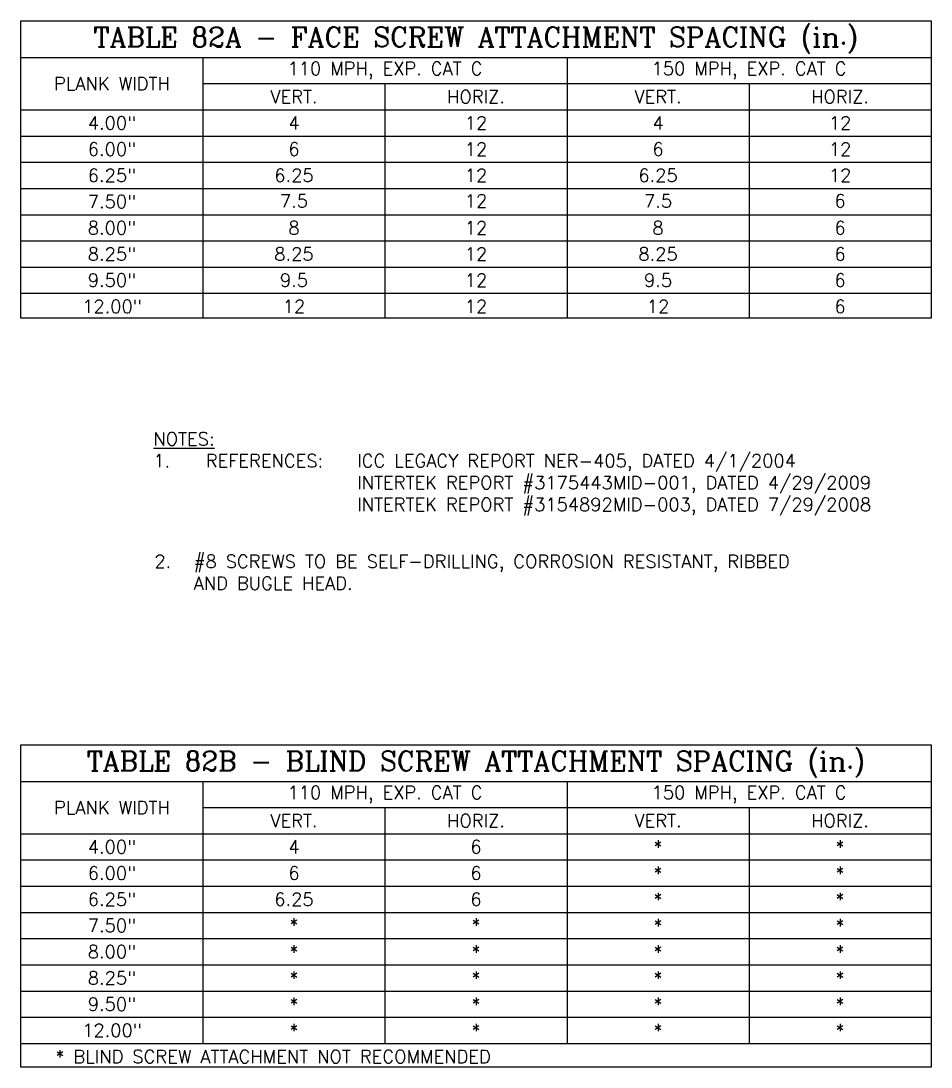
# Model space of a CAD drawing. Header units: inches. Extents: x 588 to 708, y 95 to 206.
# Drawn here: x 638.8 to 708.3, y 125.9 to 205.7 of the extents above; entities that cross this region are included whole.
import ezdxf

# ---------------------------------------------------------------- set-up
doc = ezdxf.new("R2010")
doc.units = ezdxf.units.IN
doc.header["$MEASUREMENT"] = 0
doc.layers.add('LAYER 7', color=7, linetype='Continuous')
doc.styles.add('NOTES', font='simplex.shx', dxfattribs={"height": 1})
doc.styles.add('ROMAN C', font='romanc.shx', dxfattribs={"height": 0.0938})

msp = doc.modelspace()

# ---------------------------------------------------------------- linework, layer by layer
at = {"layer": 'LAYER 7'}
for p, q in [((638.817, 202.895), (708.261, 202.895)), ((652.706, 202.895), (652.706, 182.995)), ((680.483, 202.895), (680.483, 182.995)), ((652.706, 200.895), (708.261, 200.895)), ((666.595, 200.895), (666.595, 182.995)), ((694.372, 200.895), (694.372, 182.995)), ((694.372, 200.895), (694.372, 182.995)), ((638.817, 198.895), (708.261, 198.895)), ((638.817, 196.895), (708.261, 196.895)), ((638.817, 194.895), (708.261, 194.895)), ((638.817, 192.895), (708.261, 192.895)), ((638.817, 190.895), (708.261, 190.895)), ((638.817, 188.895), (708.261, 188.895)), ((638.817, 186.895), (708.261, 186.895)), ((638.817, 184.895), (708.261, 184.895)), ((638.817, 147.659), (708.261, 147.659)), ((652.706, 147.659), (652.706, 127.659)), ((680.483, 147.659), (680.483, 127.659)), ((652.706, 145.659), (708.261, 145.659)), ((666.595, 145.659), (666.595, 127.659)), ((694.372, 145.659), (694.372, 127.659)), ((694.372, 145.659), (694.372, 127.659)), ((638.817, 143.659), (708.261, 143.659)), ((638.817, 141.659), (708.261, 141.659)), ((638.817, 139.659), (708.261, 139.659)), ((638.817, 137.659), (708.261, 137.659)), ((638.817, 135.659), (708.261, 135.659)), ((638.817, 133.659), (708.261, 133.659)), ((638.817, 131.659), (708.261, 131.659)), ((638.817, 129.659), (708.261, 129.659)), ((638.817, 127.659), (708.261, 127.659))]:
    msp.add_line(p, q, dxfattribs=at)
for points in [[(638.817, 205.678), (708.261, 205.678), (708.261, 182.995), (638.817, 182.995)], [(638.817, 150.442), (708.261, 150.442), (708.261, 125.859), (638.817, 125.859)]]:
    msp.add_lwpolyline(points, close=True, dxfattribs=at)

# ---------------------------------------------------------------- texts
for s, width, heights, insert, char_height, attachment_point, style in [('\\A1;TABLE 82A - FACE SCREW ATTACHMENT SPACING (in.){\\L }', 69.03915, [0], (673.539, 205.196), 1.5, 2, 'ROMAN C'), ('\\A1;110 MPH, EXP. CAT C', 19.7885, [0], (666.595, 201.895), 1, 5, 'NOTES'), ('\\A1;150 MPH, EXP. CAT C', 19.7885, [0], (694.372, 201.895), 1, 5, 'NOTES'), ('\\A1;PLANK WIDTH', 19.7885, [0], (645.761, 200.895), 1, 5, 'NOTES'), ('\\A1;VERT.', 19.7885, [0], (659.65, 199.895), 1, 5, 'NOTES'), ('\\A1;HORIZ.', 19.7885, [0], (673.539, 199.895), 1, 5, 'NOTES'), ('\\A1;VERT.', 19.7885, [0], (687.428, 199.895), 1, 5, 'NOTES'), ('\\A1;HORIZ.', 19.7885, [0], (701.317, 199.895), 1, 5, 'NOTES'), ('\\A1;4.00"', 19.7885, [0], (645.761, 197.895), 1, 5, 'NOTES'), ('\\A1;4', 19.7885, [0], (659.65, 197.895), 1, 5, 'NOTES'), ('\\A1;12', 19.7885, [0], (673.539, 197.895), 1, 5, 'NOTES'), ('\\A1;4', 19.7885, [0], (687.428, 197.895), 1, 5, 'NOTES'), ('\\A1;12', 19.7885, [0], (701.317, 197.895), 1, 5, 'NOTES'), ('\\A1;6.00"', 19.7885, [0], (645.761, 195.895), 1, 5, 'NOTES'), ('\\A1;6', 19.7885, [0], (659.65, 195.895), 1, 5, 'NOTES'), ('\\A1;12', 19.7885, [0], (673.539, 195.895), 1, 5, 'NOTES'), ('\\A1;6', 19.7885, [0], (687.428, 195.895), 1, 5, 'NOTES'), ('\\A1;12', 19.7885, [0], (701.317, 195.895), 1, 5, 'NOTES'), ('\\A1;6.25"', 19.7885, [0], (645.761, 193.895), 1, 5, 'NOTES'), ('\\A1;6.25', 19.7885, [0], (659.65, 193.895), 1, 5, 'NOTES'), ('\\A1;12', 19.7885, [0], (673.539, 193.895), 1, 5, 'NOTES'), ('\\A1;6.25', 19.7885, [0], (687.428, 193.895), 1, 5, 'NOTES'), ('\\A1;12', 19.7885, [0], (701.317, 193.895), 1, 5, 'NOTES'), ('\\A1;7.50"', 19.7885, [0], (645.761, 191.895), 1, 5, 'NOTES'), ('\\A1;7.5', 19.7885, [0], (659.65, 191.945), 1, 5, 'NOTES'), ('\\A1;12', 19.7885, [0], (673.539, 191.945), 1, 5, 'NOTES'), ('\\A1;7.5', 19.7885, [0], (687.428, 191.945), 1, 5, 'NOTES'), ('\\A1;6', 19.7885, [0], (701.317, 191.945), 1, 5, 'NOTES'), ('\\A1;8.00"', 19.7885, [0], (645.761, 189.895), 1, 5, 'NOTES'), ('\\A1;8', 19.7885, [0], (659.65, 189.895), 1, 5, 'NOTES'), ('\\A1;12', 19.7885, [0], (673.539, 189.895), 1, 5, 'NOTES'), ('\\A1;8', 19.7885, [0], (687.428, 189.895), 1, 5, 'NOTES'), ('\\A1;6', 19.7885, [0], (701.317, 189.895), 1, 5, 'NOTES'), ('\\A1;8.25"', 19.7885, [0], (645.761, 187.895), 1, 5, 'NOTES'), ('\\A1;8.25', 19.7885, [0], (659.65, 187.895), 1, 5, 'NOTES'), ('\\A1;12', 19.7885, [0], (673.539, 187.895), 1, 5, 'NOTES'), ('\\A1;8.25', 19.7885, [0], (687.428, 187.895), 1, 5, 'NOTES'), ('\\A1;6', 19.7885, [1.494], (701.317, 187.895), 1, 5, 'NOTES'), ('\\A1;9.50"', 19.7885, [0], (645.761, 185.895), 1, 5, 'NOTES'), ('\\A1;9.5', 19.7885, [0], (659.65, 185.895), 1, 5, 'NOTES'), ('\\A1;12', 19.7885, [0], (673.539, 185.895), 1, 5, 'NOTES'), ('\\A1;9.5', 19.7885, [0], (687.428, 185.895), 1, 5, 'NOTES'), ('\\A1;6', 19.7885, [0], (701.317, 185.895), 1, 5, 'NOTES'), ('\\A1;12.00"', 19.7885, [0], (645.761, 183.895), 1, 5, 'NOTES'), ('\\A1;12', 19.7885, [0], (659.65, 183.895), 1, 5, 'NOTES'), ('\\A1;12', 19.7885, [0], (673.539, 183.895), 1, 5, 'NOTES'), ('\\A1;12', 19.7885, [0], (687.428, 183.895), 1, 5, 'NOTES'), ('\\A1;6', 19.7885, [0], (701.317, 183.895), 1, 5, 'NOTES'), ('\\A1;{\\LNOTES:}\\P1.^IREFERENCES:  \\P^I^I         ^I   ', 56.2422, [0], (648.923, 174.286), 1, 1, 'NOTES'), ('\\A1;{\\L\\P}ICC LEGACY REPORT NER-405, DATED 4/1/2004\\PINTERTEK REPORT #3175443MID-001, DATED 4/29/2009\\PINTERTEK REPORT #3154892MID-003, DATED 7/29/2008  \\P^I^I         ^I   ', 56.2422, [0], (664.475, 174.286), 1, 1, 'NOTES'), ('\\A1;\\pi-3,l4,t4;2.^I#8 SCREWS TO BE SELF-DRILLING, CORROSION RESISTANT, RIBBED AND BUGLE HEAD. \\P\\pi0,l0,tz;^I^I         ^I   ', 56.2422, [0], (647.997, 164.943), 1, 1, 'NOTES'), ('\\A1;TABLE 82B - BLIND SCREW ATTACHMENT SPACING (in.){\\L }', 69.03915, [0], (673.539, 149.96), 1.5, 2, 'ROMAN C'), ('\\A1;110 MPH, EXP. CAT C', 19.7885, [0], (666.595, 146.659), 1, 5, 'NOTES'), ('\\A1;150 MPH, EXP. CAT C', 19.7885, [0], (694.372, 146.659), 1, 5, 'NOTES'), ('\\A1;PLANK WIDTH', 19.7885, [0], (645.761, 145.659), 1, 5, 'NOTES'), ('\\A1;VERT.', 19.7885, [0], (659.65, 144.659), 1, 5, 'NOTES'), ('\\A1;HORIZ.', 19.7885, [0], (673.539, 144.659), 1, 5, 'NOTES'), ('\\A1;VERT.', 19.7885, [0], (687.428, 144.659), 1, 5, 'NOTES'), ('\\A1;HORIZ.', 19.7885, [0], (701.317, 144.659), 1, 5, 'NOTES'), ('\\A1;4.00"', 19.7885, [0], (645.761, 142.659), 1, 5, 'NOTES'), ('\\A1;4', 19.7885, [0], (659.65, 142.659), 1, 5, 'NOTES'), ('\\A1;6', 19.7885, [0], (673.539, 142.659), 1, 5, 'NOTES'), ('\\A1;*', 19.7885, [0], (687.428, 142.659), 1, 5, 'NOTES'), ('\\A1;*', 19.7885, [0], (701.317, 142.659), 1, 5, 'NOTES'), ('\\A1;6.00"', 19.7885, [0], (645.761, 140.659), 1, 5, 'NOTES'), ('\\A1;6', 19.7885, [0], (659.65, 140.659), 1, 5, 'NOTES'), ('\\A1;6', 19.7885, [0], (673.539, 140.659), 1, 5, 'NOTES'), ('\\A1;*', 19.7885, [0], (687.428, 140.659), 1, 5, 'NOTES'), ('\\A1;*', 19.7885, [0], (701.317, 140.659), 1, 5, 'NOTES'), ('\\A1;6.25"', 19.7885, [0], (645.761, 138.659), 1, 5, 'NOTES'), ('\\A1;6.25', 19.7885, [0], (659.65, 138.659), 1, 5, 'NOTES'), ('\\A1;6', 19.7885, [0], (673.539, 138.659), 1, 5, 'NOTES'), ('\\A1;*', 19.7885, [0], (687.428, 138.659), 1, 5, 'NOTES'), ('\\A1;*', 19.7885, [0], (701.317, 138.659), 1, 5, 'NOTES'), ('\\A1;7.50"', 19.7885, [0], (645.761, 136.659), 1, 5, 'NOTES'), ('\\A1;*', 19.7885, [0], (659.65, 136.709), 1, 5, 'NOTES'), ('\\A1;*', 19.7885, [0], (673.539, 136.709), 1, 5, 'NOTES'), ('\\A1;*', 19.7885, [0], (687.428, 136.659), 1, 5, 'NOTES'), ('\\A1;*', 19.7885, [0], (701.317, 136.659), 1, 5, 'NOTES'), ('\\A1;8.00"', 19.7885, [0], (645.761, 134.659), 1, 5, 'NOTES'), ('\\A1;*', 19.7885, [0], (659.65, 134.659), 1, 5, 'NOTES'), ('\\A1;*', 19.7885, [0], (673.539, 134.659), 1, 5, 'NOTES'), ('\\A1;*', 19.7885, [0], (687.428, 134.659), 1, 5, 'NOTES'), ('\\A1;*', 19.7885, [0], (701.317, 134.659), 1, 5, 'NOTES'), ('\\A1;8.25"', 19.7885, [0], (645.761, 132.659), 1, 5, 'NOTES'), ('\\A1;*', 19.7885, [0], (659.65, 132.659), 1, 5, 'NOTES'), ('\\A1;*', 19.7885, [0], (673.539, 132.659), 1, 5, 'NOTES'), ('\\A1;*', 19.7885, [0], (687.428, 132.659), 1, 5, 'NOTES'), ('\\A1;*', 19.7885, [0], (701.317, 132.659), 1, 5, 'NOTES'), ('\\A1;9.50"', 19.7885, [0], (645.761, 130.659), 1, 5, 'NOTES'), ('\\A1;*', 19.7885, [0], (659.65, 130.659), 1, 5, 'NOTES'), ('\\A1;*', 19.7885, [0], (673.539, 130.659), 1, 5, 'NOTES'), ('\\A1;*', 19.7885, [0], (687.428, 130.659), 1, 5, 'NOTES'), ('\\A1;*', 19.7885, [0], (701.317, 130.659), 1, 5, 'NOTES'), ('\\A1;12.00"', 19.7885, [0], (645.761, 128.659), 1, 5, 'NOTES'), ('\\A1;*', 19.7885, [0], (659.65, 128.659), 1, 5, 'NOTES'), ('\\A1;*', 19.7885, [0], (673.539, 128.659), 1, 5, 'NOTES'), ('\\A1;*', 19.7885, [0], (687.428, 128.659), 1, 5, 'NOTES'), ('\\A1;*', 19.7885, [0], (701.317, 128.659), 1, 5, 'NOTES'), ('\\A1;* BLIND SCREW ATTACHMENT NOT RECOMMENDED', 54.8647, [0], (641.45, 127.159), 1, 1, 'NOTES')]:
    msp.add_mtext_dynamic_manual_height_columns(s, width=width, gutter_width=5, heights=heights, dxfattribs=dict(at, insert=insert, char_height=char_height, attachment_point=attachment_point, style=style))

doc.saveas('drawing.dxf')
